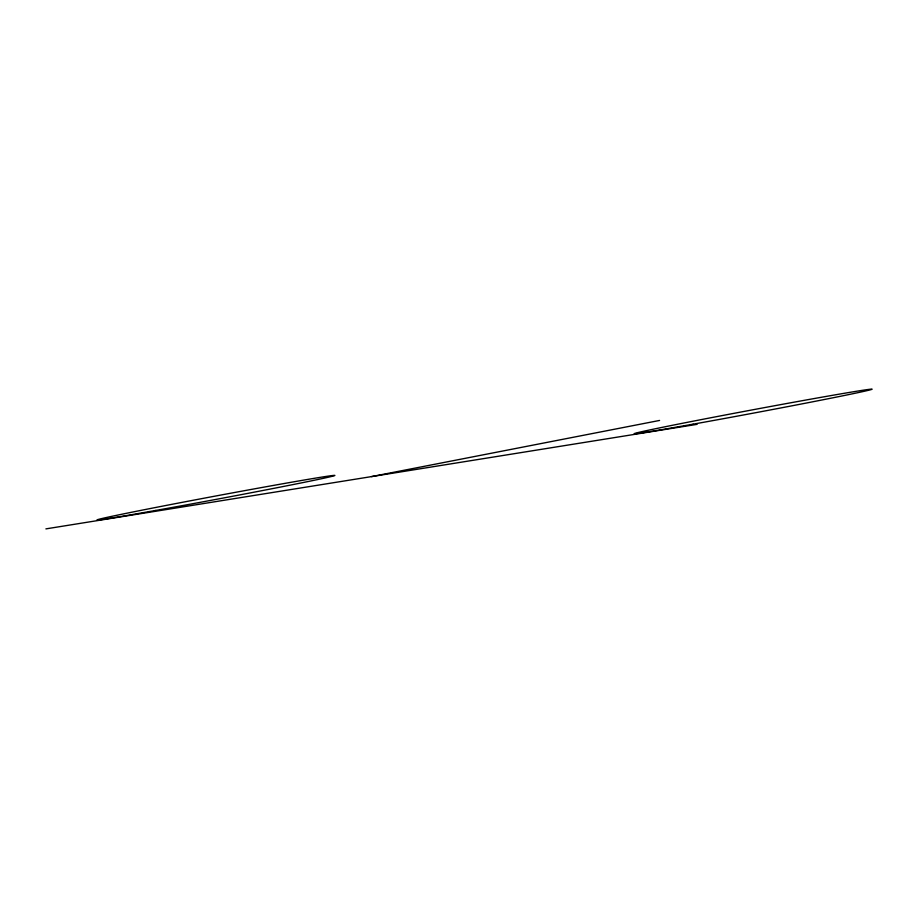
<?xml version="1.0" encoding="UTF-8"?>
<svg xmlns="http://www.w3.org/2000/svg" width="918" height="918" viewBox="0 0 918 918"><rect width="100%" height="100%" fill="white"/><g stroke="black" fill="none" stroke-linecap="round" stroke-linejoin="round"><path stroke-width="1.38" d="M371.503 476.603L659.583 420.444M45.9 528.883L697.106 424.334M155.853 510.419A121.291 1.698 -10.6 0 0 334.852 475.444A121.291 1.698 -10.6 0 0 156.163 507.379A121.291 1.698 -10.6 0 0 155.853 510.419M693.101 424.173A121.291 1.698 -10.6 0 0 872.1 389.186A121.291 1.698 -10.6 0 0 693.411 421.132A121.291 1.698 -10.6 0 0 693.101 424.173"/></g></svg>
